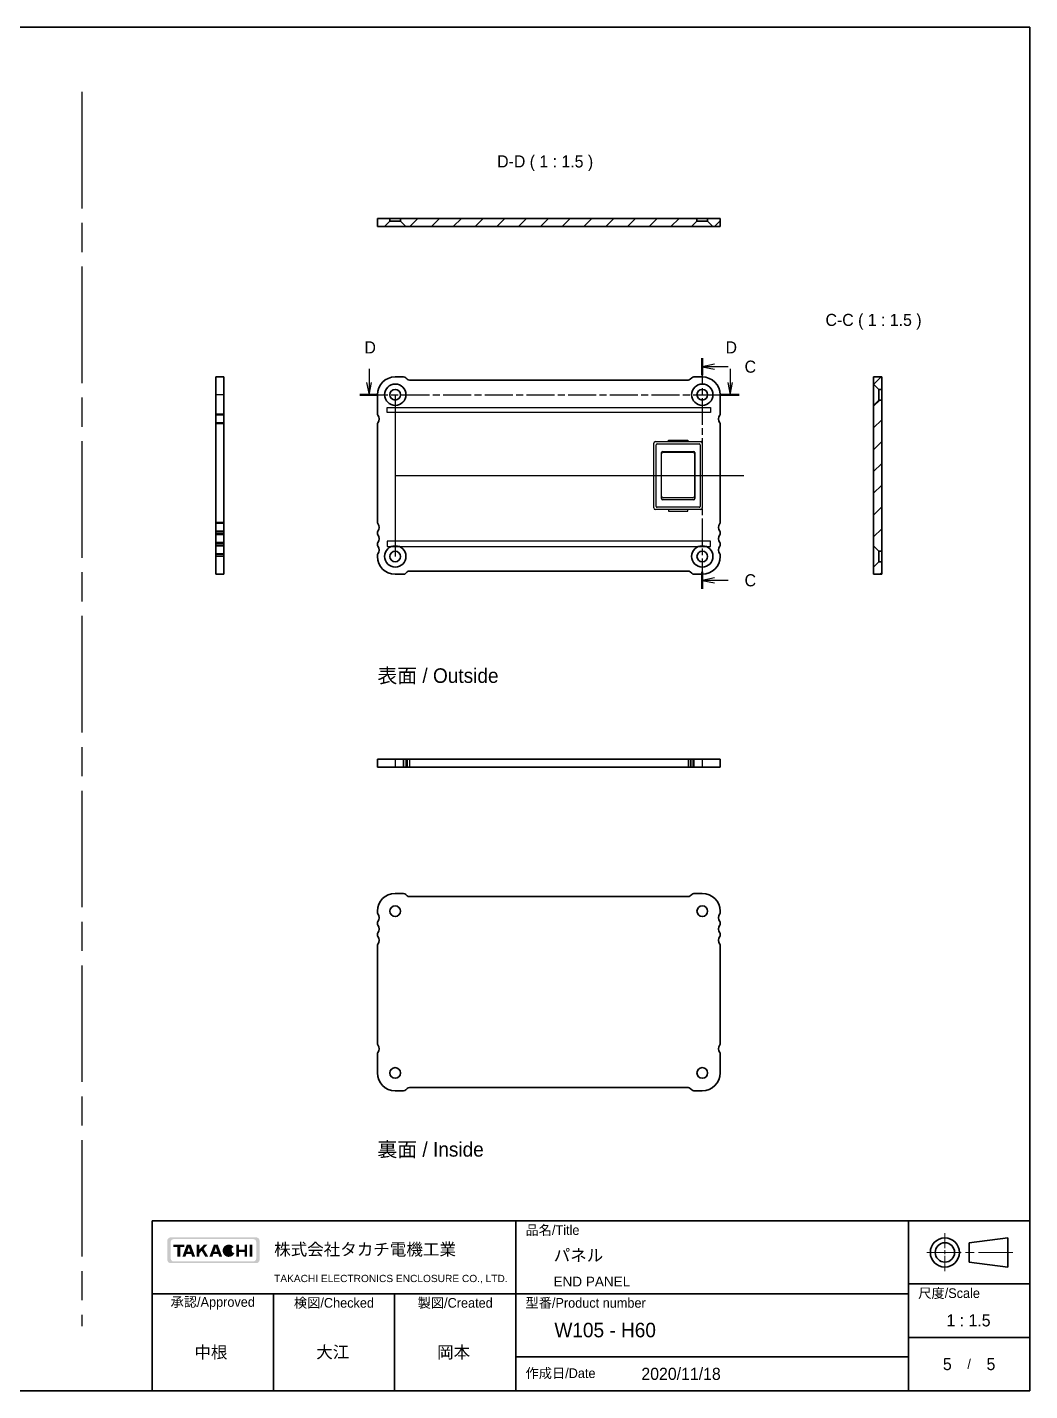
# Model space of a CAD drawing. Header units: millimetres. Extents: x 2470 to 3168, y 0 to 422.
# Drawn here: x 2857.9 to 3168, y 0 to 421.5 of the extents above; entities that cross this region are included whole.
import ezdxf
from ezdxf.enums import TextEntityAlignment as Align

# ---------------------------------------------------------------- set-up
doc = ezdxf.new("R2010")
doc.units = ezdxf.units.MM
doc.header["$LTSCALE"] = 1.5
doc.linetypes.add('ACAD_ISO08W100', pattern=[36, 24, -3, 6, -3])
doc.linetypes.add('CHAIN', pattern=[0.3543, 0.2362, -0.0295, 0.0591, -0.0295])
for name, color, linetype, lineweight in [('Border (ISO)', 7, 'Continuous', 35), ('Hatch (ISO)', 1, 'Continuous', 18), ('Section Line (ISO)', 7, 'CHAIN', 25), ('Symbol (ISO)', 7, 'Continuous', 18), ('Title (ISO)', 7, 'Continuous', 35), ('Visible (ISO)', 7, 'Continuous', 35), ('Visible Narrow (ISO)', 7, 'Continuous', 25)]:
    doc.layers.add(name, color=color, linetype=linetype, lineweight=lineweight)
doc.layers.add('GAIKEI', color=7, linetype='Continuous')
doc.styles.add('Note Text (TK)', font='')
doc.styles.add('文字スタイル40', font='')
doc.styles.add('文字スタイル67', font='arial.ttf')
doc.styles.get('Note Text (TK)').set_extended_font_data('MS PGothic')
doc.styles.get('文字スタイル40').set_extended_font_data('MS PGothic')

# ---------------------------------------------------------------- blocks, each defined once
blk = doc.blocks.new('図面枠 tk図枠')
at = {"layer": 'Border (ISO)'}
for p, q in [((14.5, 289), (14.5, 8)), ((14.5, 289), (405.5, 289)), ((405.5, 289), (405.5, 8)), ((14.5, 8), (405.5, 8))]:
    blk.add_line(p, q, dxfattribs=at)
blk = doc.blocks.new('表題欄 tk表題欄')
at = {"layer": 'Hatch (ISO)'}
h = blk.add_hatch(color=256, dxfattribs=at)
edge = h.paths.add_edge_path(flags=0)
edge.add_arc((95.58, 236.3), 0.596, 270, 360)
edge.add_line((96.17, 236.3), (96.17, 239.71))
edge.add_arc((95.58, 239.71), 0.596, 0, 90)
edge.add_line((95.58, 240.31), (79.14, 240.31))
edge.add_arc((79.14, 239.71), 0.596, 90, 180)
edge.add_line((78.54, 239.71), (78.54, 236.3))
edge.add_arc((79.14, 236.3), 0.596, 180, 270)
edge.add_line((79.14, 235.7), (95.58, 235.7))
edge = h.paths.add_edge_path()
edge.add_line((77.84, 239.96), (77.84, 236.05))
edge.add_arc((78.54, 236.05), 0.702, 180, 270)
edge.add_line((78.54, 235.35), (96.17, 235.35))
edge.add_arc((96.17, 236.05), 0.702, 270, 360)
edge.add_line((96.87, 236.05), (96.87, 239.96))
edge.add_arc((96.17, 239.96), 0.702, 0, 90)
edge.add_line((96.17, 240.66), (78.54, 240.66))
edge.add_arc((78.54, 239.96), 0.702, 90, 180)
for points in [[(79.07, 239.15), (79.07, 238.66), (79.92, 238.66), (79.92, 236.66), (80.51, 236.66), (80.51, 238.66), (81.36, 238.66), (81.36, 239.15)], [(85.68, 236.66), (84.94, 237.89), (84.42, 237.32), (84.42, 236.66), (83.9, 236.66), (83.9, 239.15), (84.42, 239.15), (84.42, 238.1), (85.39, 239.15), (86.11, 239.15), (85.32, 238.3), (86.3, 236.66)], [(92.09, 239.15), (92.09, 236.66), (92.61, 236.66), (92.61, 237.66), (93.77, 237.66), (93.77, 236.66), (94.29, 236.66), (94.29, 239.15), (93.77, 239.15), (93.77, 238.15), (92.61, 238.15), (92.61, 239.15)], [(94.84, 239.15), (94.84, 236.66), (95.36, 236.66), (95.36, 239.15)]]:
    blk.add_hatch(color=256, dxfattribs=at).paths.add_polyline_path(points)
h = blk.add_hatch(color=256, dxfattribs=at)
h.paths.add_polyline_path([(82.59, 237.71), (81.95, 237.71), (82.27, 238.58)], flags=0)
h.paths.add_polyline_path([(82.78, 237.2), (81.76, 237.2), (81.57, 236.66), (80.95, 236.66), (81.86, 239.15), (82.68, 239.15), (83.59, 236.66), (82.98, 236.66)])
h = blk.add_hatch(color=256, dxfattribs=at)
h.paths.add_polyline_path([(87.53, 237.71), (88.16, 237.71), (87.85, 238.58)], flags=0)
h.paths.add_polyline_path([(87.14, 236.66), (87.34, 237.2), (88.35, 237.2), (88.55, 236.66), (89.17, 236.66), (88.25, 239.15), (87.44, 239.15), (86.52, 236.66)])
h = blk.add_hatch(color=256, dxfattribs=at)
edge = h.paths.add_edge_path()
edge.add_arc((90.52, 237.9), 1.27, 38.5505, 336.582)
edge.add_line((91.69, 237.4), (91.17, 237.62))
edge.add_ellipse((90.52, 237.9), major_axis=(0, -0.8), ratio=0.867347, start_angle=124.651, end_angle=429.4109, ccw=False)
edge.add_line((91.09, 238.36), (91.52, 238.7))
at = {"layer": 'Title (ISO)'}
for p, q in [((74.71, 244.05), (255.71, 244.05)), ((74.71, 209.05), (74.71, 244.05)), ((149.71, 244.05), (149.71, 209.05)), ((230.71, 244.05), (230.71, 209.05)), ((255.71, 244.05), (255.71, 209.05)), ((243.21, 239.55), (251.21, 240.55)), ((243.21, 239.55), (243.21, 235.55)), ((251.21, 234.55), (251.21, 240.55)), ((243.21, 235.55), (251.21, 234.55)), ((230.71, 231.05), (255.71, 231.05)), ((74.71, 229.05), (230.71, 229.05)), ((99.71, 229.05), (99.71, 209.05)), ((124.71, 229.05), (124.71, 209.05)), ((230.71, 220.05), (255.71, 220.05)), ((149.71, 216.05), (230.71, 216.05)), ((255.71, 209.05), (74.71, 209.05))]:
    blk.add_line(p, q, dxfattribs=at)
at = {"layer": 'Title (ISO)', "color": 4, "linetype": 'CHAIN', "lineweight": 18, "ltscale": 8.88956}
blk.add_line((238.21, 241.55), (238.21, 233.55), dxfattribs=at)
at = {"layer": 'Title (ISO)', "color": 4, "linetype": 'CHAIN', "lineweight": 18, "ltscale": 20.001633}
blk.add_line((252.21, 237.55), (234.21, 237.55), dxfattribs=at)
at = {"layer": 'Title (ISO)'}
for radius in [3, 2]:
    blk.add_circle((238.21, 237.55), radius, dxfattribs=at)
at = {"layer": 'Title (ISO)', "color": 1, "char_height": 2, "line_spacing_factor": 1.5, "style": 'Note Text (TK)'}
for s, insert, attachment_point in [('\\fＭＳ Ｐゴシック|b0|i0;\\H2.0000;品名/Title', (151.71, 242.05), 4), ('\\fＭＳ Ｐゴシック|b0|i0;\\H2.0000;尺度/Scale', (232.71, 229.05), 4), ('\\fＭＳ Ｐゴシック|b0|i0;\\H2.0000;承認/Approved', (87.21, 227.05), 5), ('\\fＭＳ Ｐゴシック|b0|i0;\\H2.0000;検図/Checked', (112.21, 227.05), 5), ('\\fＭＳ Ｐゴシック|b0|i0;\\H2.0000;製図/Created', (137.21, 227.05), 5), ('\\fＭＳ Ｐゴシック|b0|i0;\\H2.0000;型番/Product number', (151.71, 227.05), 4), ('\\fＭＳ Ｐゴシック|b0|i0;\\H2.0000;作成日/Date', (151.71, 212.55), 4)]:
    blk.add_mtext(s, dxfattribs=dict(at, insert=insert, attachment_point=attachment_point))
at = {"layer": 'Title (ISO)', "color": 7, "line_spacing_factor": 1.5, "style": 'Note Text (TK)'}
for s, insert, char_height, attachment_point in [('株式会社タカチ電機工業', (99.87, 238.05), 2.5, 4), ('\\fArial|b0|i0;\\H1.4986;TAKACHI ELECTRONICS ENCLOSURE CO., LTD.', (99.87, 232.05), 1.4986, 4), ('\\fＭＳ Ｐゴシック|b0|i0;\\H2.0000;/', (243.21, 214.55), 2, 5)]:
    blk.add_mtext(s, dxfattribs=dict(at, insert=insert, char_height=char_height, attachment_point=attachment_point))
at = {"layer": 'Title (ISO)', "color": 7}
for tag, p, height, style in [('<品名>_001', (157.54, 235.72), 2.5, 'Note Text (TK)'), ('<Title>_001', (157.49, 230.55), 2, '文字スタイル67'), ('<尺度>_001', (238.54, 222.31), 2.5, 'Note Text (TK)'), ('<型番>_001', (157.42, 219.99), 3, '文字スタイル40'), ('<検図>_001', (108.55, 215.77), 2.5, 'Note Text (TK)'), ('<製図>_001', (133.48, 215.75), 2.5, 'Note Text (TK)'), ('作成日_001', (175.64, 211.28), 2.5, 'Note Text (TK)'), ('<ページ_No.>_001', (237.95, 213.3), 2.5, 'Note Text (TK)'), ('<総ページ数>_001', (246.8, 213.3), 2.5, 'Note Text (TK)')]:
    blk.add_attdef(tag, p, '', height=height, dxfattribs=dict(at, style=style))
at = {"layer": 'Title (ISO)', "color": 7, "style": 'Note Text (TK)'}
blk.add_attdef('<承認>', text='', height=2.5, dxfattribs=at).set_placement((87.21, 217.05), align=Align.MIDDLE_CENTER)
blk = doc.blocks.new('2dTransSection22')
at = {"layer": 'Section Line (ISO)', "linetype": 'CHAIN', "ltscale": 15.534977}
blk.add_line((324.04, 208.45), (324.04, 160.91), dxfattribs=at)
at = {"layer": 'Section Line (ISO)', "linetype": 'Continuous', "lineweight": 50}
for p, q in [((324.04, 208.45), (324.04, 204.94)), ((324.04, 164.41), (324.04, 160.91))]:
    blk.add_line(p, q, dxfattribs=at)
at = {"layer": 'Section Line (ISO)', "linetype": 'Continuous'}
for p, q in [((326.54, 207.19), (324.04, 206.69)), ((326.54, 206.69), (324.04, 206.69)), ((324.04, 206.69), (326.54, 206.19)), ((329.34, 206.69), (326.54, 206.69)), ((326.54, 163.16), (324.04, 162.66)), ((326.54, 162.66), (324.04, 162.66)), ((324.04, 162.66), (326.54, 162.16)), ((329.34, 162.66), (326.54, 162.66))]:
    blk.add_line(p, q, dxfattribs=at)
at = {"layer": 'Section Line (ISO)', "char_height": 2.5, "attachment_point": 7, "style": 'Note Text (TK)'}
for insert in [(332.76, 205.42), (332.76, 161.39)]:
    blk.add_mtext('C', dxfattribs=dict(at, insert=insert))
blk = doc.blocks.new('2dTransSection33')
at = {"layer": 'Section Line (ISO)', "linetype": 'Continuous'}
for p, q in [((255.3, 206.26), (255.3, 203.42)), ((329.78, 206.26), (329.78, 203.42)), ((254.8, 203.42), (255.3, 200.92)), ((255.3, 203.42), (255.3, 200.92)), ((255.3, 200.92), (255.8, 203.42)), ((329.28, 203.42), (329.78, 200.92)), ((329.78, 203.42), (329.78, 200.92)), ((329.78, 200.92), (330.28, 203.42))]:
    blk.add_line(p, q, dxfattribs=at)
at = {"layer": 'Section Line (ISO)', "linetype": 'CHAIN', "ltscale": 16.168879}
blk.add_line((253.44, 200.92), (331.64, 200.92), dxfattribs=at)
at = {"layer": 'Section Line (ISO)', "linetype": 'Continuous', "lineweight": 50}
for p, q in [((253.44, 200.92), (257.17, 200.92)), ((327.91, 200.92), (331.64, 200.92))]:
    blk.add_line(p, q, dxfattribs=at)
at = {"layer": 'Section Line (ISO)', "char_height": 2.5, "attachment_point": 7, "style": 'Note Text (TK)'}
for insert in [(254.36, 209.42), (328.83, 209.42)]:
    blk.add_mtext('D', dxfattribs=dict(at, insert=insert))

msp = doc.modelspace()

# ---------------------------------------------------------------- hatches: boundary and pattern name
at = {"layer": 'Hatch (ISO)'}
h = msp.add_hatch(dxfattribs=at)
h.set_pattern_fill('ANSI31', color=256, scale=38.1, style=0)
h.set_pattern_definition([(45, (2580.6444, 11.5025), (-3.367596, 3.367596), [])])
h.paths.add_polyline_path([(3063.405, 359.902), (3065.055, 361.552), (3065.055, 362.402), (2973.355, 362.402), (2973.355, 361.552), (2975.005, 359.902)])
h.paths.add_polyline_path([(3072.205, 359.902), (3072.205, 362.402), (3068.355, 362.402), (3068.355, 361.552), (3070.005, 359.902)])
h.paths.add_polyline_path([(2966.205, 359.902), (2966.205, 362.402), (2970.055, 362.402), (2970.055, 361.552), (2968.405, 359.902)])
h = msp.add_hatch(dxfattribs=at)
h.set_pattern_fill('ANSI31', color=256, scale=38.1, style=0)
h.set_pattern_definition([(45, (2592.854, 6.5227), (-3.367596, 3.367596), [])])
h.paths.add_polyline_path([(3121.355, 306.252), (3119.705, 304.602), (3119.705, 261.202), (3121.355, 259.552), (3122.205, 259.552), (3122.205, 306.252)])
h.paths.add_polyline_path([(3119.705, 252.402), (3122.205, 252.402), (3122.205, 256.252), (3121.355, 256.252), (3119.705, 254.602)])
h.paths.add_polyline_path([(3119.705, 313.402), (3122.205, 313.402), (3122.205, 309.552), (3121.355, 309.552), (3119.705, 311.202)])

# ---------------------------------------------------------------- linework, layer by layer
at = {"linetype": 'ACAD_ISO08W100'}
msp.add_line((2874.75, 401.5), (2874.75, 20), dxfattribs=at)
for p, q in [((2971.705, 307.902), (2971.705, 257.902)), ((2971.705, 282.902), (3079.539, 282.902))]:
    msp.add_line(p, q)
for points in [[(2969.205, 304.002), (3069.205, 304.002), (3069.205, 302.402), (2969.205, 302.402)], [(2969.205, 260.985), (3069.205, 260.985), (3069.205, 262.585), (2969.205, 262.585)]]:
    msp.add_lwpolyline(points, close=True)
at = {"layer": 'GAIKEI', "linetype": 'Continuous'}
for p, q in [((3051.705, 282.902), (3051.705, 292.902)), ((3052.205, 293.402), (3059.205, 293.402)), ((3052.405, 282.902), (3052.405, 292.402)), ((3052.705, 292.702), (3059.205, 292.702)), ((3056.205, 293.902), (3062.205, 293.902)), ((3056.205, 293.402), (3056.205, 293.902)), ((3059.205, 293.402), (3066.205, 293.402)), ((3059.205, 292.702), (3065.705, 292.702)), ((3062.205, 293.902), (3062.205, 293.402)), ((3066.005, 292.402), (3066.005, 282.902)), ((3066.705, 292.902), (3066.705, 282.902)), ((3054.055, 282.902), (3054.055, 290.002)), ((3054.105, 282.902), (3054.105, 289.678)), ((3054.455, 290.402), (3059.205, 290.402)), ((3054.605, 290.178), (3059.205, 290.178)), ((3059.205, 290.402), (3063.955, 290.402)), ((3059.205, 290.178), (3063.805, 290.178)), ((3064.305, 289.678), (3064.305, 282.902)), ((3064.355, 290.002), (3064.355, 282.902)), ((3051.705, 272.902), (3051.705, 282.902)), ((3052.405, 273.402), (3052.405, 282.902)), ((3054.055, 275.802), (3054.055, 282.902)), ((3054.105, 276.497), (3054.105, 282.902)), ((3064.305, 282.902), (3064.305, 276.497)), ((3064.355, 282.902), (3064.355, 275.802)), ((3066.005, 282.902), (3066.005, 273.402)), ((3066.705, 282.902), (3066.705, 272.902)), ((3059.205, 275.402), (3054.455, 275.402)), ((3059.205, 275.997), (3054.605, 275.997)), ((3063.805, 275.997), (3059.205, 275.997)), ((3063.955, 275.402), (3059.205, 275.402)), ((3059.205, 272.402), (3052.205, 272.402)), ((3059.205, 273.102), (3052.705, 273.102)), ((3056.205, 272.402), (3056.205, 271.902)), ((3056.205, 271.902), (3062.205, 271.902)), ((3065.705, 273.102), (3059.205, 273.102)), ((3066.205, 272.402), (3059.205, 272.402)), ((3062.205, 271.902), (3062.205, 272.402))]:
    msp.add_line(p, q, dxfattribs=at)
for centre, radius, start, end in [((3052.205, 292.902), 0.5, 90, 180), ((3052.705, 292.402), 0.3, 90, 180), ((3065.705, 292.402), 0.3, 0, 90), ((3066.205, 292.902), 0.5, 0, 90), ((3054.455, 290.002), 0.4, 90, 180), ((3054.605, 289.678), 0.5, 90, 180), ((3063.805, 289.678), 0.5, 0, 90), ((3063.955, 290.002), 0.4, 0, 90), ((3054.455, 275.802), 0.4, 180, 270), ((3054.605, 276.497), 0.5, 180, 270), ((3063.805, 276.497), 0.5, 270, 0), ((3063.955, 275.802), 0.4, 270, 0), ((3052.205, 272.902), 0.5, 180, 270), ((3052.705, 273.402), 0.3, 180, 270), ((3065.705, 273.402), 0.3, 270, 0), ((3066.205, 272.902), 0.5, 270, 0)]:
    msp.add_arc(centre, radius, start, end, dxfattribs=at)
at = {"layer": 'Visible (ISO)'}
for p, q in [((2966.205, 359.902), (2966.205, 362.402)), ((2970.055, 362.402), (2966.205, 362.402)), ((2966.205, 359.902), (2968.405, 359.902)), ((2968.405, 359.902), (2970.055, 361.552)), ((2975.005, 359.902), (2968.405, 359.902)), ((2970.055, 361.552), (2970.055, 362.402)), ((2970.055, 362.402), (2973.355, 362.402)), ((2970.055, 361.552), (2973.355, 361.552)), ((3065.055, 362.402), (2973.355, 362.402)), ((2973.355, 362.402), (2973.355, 361.552)), ((2973.355, 361.552), (2975.005, 359.902)), ((2975.005, 359.902), (3063.405, 359.902)), ((3063.405, 359.902), (3065.055, 361.552)), ((3070.005, 359.902), (3063.405, 359.902)), ((3065.055, 361.552), (3065.055, 362.402)), ((3065.055, 362.402), (3068.355, 362.402)), ((3065.055, 361.552), (3068.355, 361.552)), ((3072.205, 362.402), (3068.355, 362.402)), ((3068.355, 362.402), (3068.355, 361.552)), ((3068.355, 361.552), (3070.005, 359.902)), ((3070.005, 359.902), (3072.205, 359.902)), ((3072.205, 359.902), (3072.205, 362.402)), ((2918.705, 313.402), (2916.205, 313.402)), ((2916.205, 313.402), (2916.205, 307.902)), ((2918.705, 313.402), (2918.705, 307.902)), ((2971.705, 313.402), (2974.291, 313.402)), ((2974.998, 313.109), (2975.412, 312.695)), ((2976.119, 312.402), (3062.291, 312.402)), ((3062.998, 312.695), (3063.412, 313.109)), ((3064.119, 313.402), (3066.705, 313.402)), ((3119.705, 313.402), (3122.205, 313.402)), ((3119.705, 313.402), (3119.705, 311.202)), ((3122.205, 309.552), (3122.205, 313.402)), ((2916.205, 301.902), (2916.205, 307.902)), ((2918.705, 301.902), (2918.705, 307.902)), ((2966.205, 301.902), (2966.205, 307.902)), ((3072.205, 307.902), (3072.205, 301.902)), ((3119.705, 311.202), (3121.355, 309.552)), ((3119.705, 304.602), (3119.705, 311.202)), ((3121.355, 309.552), (3122.205, 309.552)), ((3121.355, 309.552), (3121.355, 306.252)), ((3122.205, 309.552), (3122.205, 306.252)), ((3121.355, 306.252), (3119.705, 304.602)), ((3119.705, 304.602), (3119.705, 261.202)), ((3122.205, 306.252), (3121.355, 306.252)), ((3122.205, 259.552), (3122.205, 306.252)), ((2916.205, 301.902), (2916.205, 301.602)), ((2916.205, 299.202), (2916.205, 301.602)), ((2918.705, 301.902), (2918.705, 301.602)), ((2918.705, 299.202), (2918.705, 301.602)), ((2916.205, 299.202), (2916.205, 298.902)), ((2916.205, 268.402), (2916.205, 298.902)), ((2918.705, 299.202), (2918.705, 298.902)), ((2918.705, 268.402), (2918.705, 298.902)), ((2966.205, 268.402), (2966.205, 298.902)), ((3072.205, 298.902), (3072.205, 268.402)), ((2916.205, 268.402), (2916.205, 268.102)), ((2916.205, 265.702), (2916.205, 268.102)), ((2916.205, 265.702), (2916.205, 265.402)), ((2918.705, 268.402), (2918.705, 268.102)), ((2918.705, 265.702), (2918.705, 268.102)), ((2918.705, 265.702), (2918.705, 265.402)), ((2916.205, 264.902), (2916.205, 265.402)), ((2916.205, 264.902), (2916.205, 264.602)), ((2916.205, 262.202), (2916.205, 264.602)), ((2916.205, 262.202), (2916.205, 261.902)), ((2916.205, 261.402), (2916.205, 261.902)), ((2916.205, 261.402), (2916.205, 261.102)), ((2918.705, 264.902), (2918.705, 265.402)), ((2918.705, 264.902), (2918.705, 264.602)), ((2918.705, 262.202), (2918.705, 264.602)), ((2918.705, 262.202), (2918.705, 261.902)), ((2918.705, 261.402), (2918.705, 261.902)), ((2918.705, 261.402), (2918.705, 261.102)), ((2966.205, 264.902), (2966.205, 265.402)), ((2966.205, 261.402), (2966.205, 261.902)), ((3072.205, 265.402), (3072.205, 264.902)), ((3072.205, 261.902), (3072.205, 261.402)), ((2916.205, 258.702), (2916.205, 261.102)), ((2916.205, 258.702), (2916.205, 258.402)), ((2916.205, 257.902), (2916.205, 258.402)), ((2916.205, 257.902), (2916.205, 252.402)), ((2918.705, 258.702), (2918.705, 261.102)), ((2918.705, 258.702), (2918.705, 258.402)), ((2918.705, 257.902), (2918.705, 258.402)), ((2918.705, 257.902), (2918.705, 252.402)), ((2966.205, 257.902), (2966.205, 258.402)), ((3072.205, 258.402), (3072.205, 257.902)), ((3119.705, 261.202), (3121.355, 259.552)), ((3119.705, 254.602), (3119.705, 261.202)), ((3121.355, 259.552), (3122.205, 259.552)), ((3121.355, 259.552), (3121.355, 256.252)), ((3122.205, 259.552), (3122.205, 256.252)), ((2975.413, 253.109), (2974.998, 252.695)), ((3062.291, 253.402), (2976.12, 253.402)), ((3063.412, 252.695), (3062.998, 253.109)), ((3121.355, 256.252), (3119.705, 254.602)), ((3119.705, 254.602), (3119.705, 252.402)), ((3122.205, 256.252), (3121.355, 256.252)), ((3122.205, 252.402), (3122.205, 256.252)), ((2918.705, 252.402), (2916.205, 252.402)), ((2974.316, 252.402), (2971.705, 252.402)), ((3066.705, 252.402), (3064.094, 252.402)), ((3119.705, 252.402), (3122.205, 252.402)), ((2966.205, 195.238), (2966.205, 192.738)), ((2966.205, 195.238), (2971.705, 195.238)), ((2974.316, 195.238), (2971.705, 195.238)), ((2974.316, 195.238), (2974.998, 195.238)), ((2974.316, 195.238), (2974.316, 192.738)), ((2975.413, 195.238), (2974.998, 195.238)), ((2976.12, 195.238), (2975.413, 195.238)), ((3062.291, 195.238), (2976.12, 195.238)), ((3062.998, 195.238), (3062.291, 195.238)), ((3063.412, 195.238), (3062.998, 195.238)), ((3063.412, 195.238), (3064.094, 195.238)), ((3064.094, 195.238), (3064.094, 192.738)), ((3066.705, 195.238), (3064.094, 195.238)), ((3066.705, 195.238), (3072.205, 195.238)), ((3072.205, 195.238), (3072.205, 192.738)), ((2966.205, 192.738), (2971.705, 192.738)), ((2974.316, 192.738), (2971.705, 192.738)), ((2974.316, 192.738), (2974.998, 192.738)), ((2975.413, 192.738), (2974.998, 192.738)), ((2976.12, 192.738), (2975.413, 192.738)), ((3062.291, 192.738), (2976.12, 192.738)), ((3062.998, 192.738), (3062.291, 192.738)), ((3063.412, 192.738), (3062.998, 192.738)), ((3063.412, 192.738), (3064.094, 192.738)), ((3066.705, 192.738), (3064.094, 192.738)), ((3066.705, 192.738), (3072.205, 192.738)), ((2974.316, 153.738), (2971.705, 153.738)), ((2975.413, 153.031), (2974.998, 153.445)), ((3062.291, 152.738), (2976.12, 152.738)), ((3063.412, 153.445), (3062.998, 153.031)), ((3066.705, 153.738), (3064.094, 153.738)), ((2966.205, 148.238), (2966.205, 147.738)), ((3072.205, 147.738), (3072.205, 148.238)), ((2966.205, 144.738), (2966.205, 144.238)), ((3072.205, 144.238), (3072.205, 144.738)), ((2966.205, 141.238), (2966.205, 140.738)), ((3072.205, 140.738), (3072.205, 141.238)), ((2966.205, 137.738), (2966.205, 107.238)), ((3072.205, 107.238), (3072.205, 137.738)), ((2966.205, 104.238), (2966.205, 98.238)), ((3072.205, 98.238), (3072.205, 104.238)), ((2971.705, 92.738), (2974.291, 92.738)), ((2974.998, 93.031), (2975.412, 93.445)), ((2976.119, 93.738), (3062.291, 93.738)), ((3062.998, 93.445), (3063.412, 93.031)), ((3064.119, 92.738), (3066.705, 92.738))]:
    msp.add_line(p, q, dxfattribs=at)
for centre, radius in [((2971.705, 307.902), 3.3), ((2971.705, 307.902), 1.65), ((3066.705, 307.902), 3.3), ((3066.705, 307.902), 1.65), ((2971.705, 257.902), 3.3), ((2971.705, 257.902), 1.65), ((3066.705, 257.902), 3.3), ((3066.705, 257.902), 1.65), ((2971.705, 148.238), 1.65), ((3066.705, 148.238), 1.65), ((2971.705, 98.238), 1.65), ((3066.705, 98.238), 1.65)]:
    msp.add_circle(centre, radius, dxfattribs=at)
for centre, radius, start, end in [((2971.705, 307.902), 5.5, 90, 180), ((2974.291, 312.402), 1, 45, 90), ((2976.119, 313.402), 1, 225, 270), ((3062.291, 313.402), 1, 270, 315), ((3064.119, 312.402), 1, 90, 135), ((3066.705, 307.902), 5.5, 0, 90), ((2966.705, 301.902), 0.5, 180, 216.8699), ((2964.705, 300.402), 2, 323.1301, 36.8699), ((3073.705, 300.402), 2, 143.1301, 216.8699), ((3071.705, 301.902), 0.5, 323.1301, 0), ((2966.705, 298.902), 0.5, 143.1301, 180), ((3071.705, 298.902), 0.5, 0, 36.8699), ((2966.705, 268.402), 0.5, 180, 216.8699), ((2966.705, 265.402), 0.5, 143.1301, 180), ((2964.705, 266.902), 2, 323.1301, 36.8699), ((3073.705, 266.902), 2, 143.1301, 216.8699), ((3071.705, 268.402), 0.5, 323.1301, 0), ((3071.705, 265.402), 0.5, 0, 36.8699), ((2966.705, 264.902), 0.5, 180, 216.8699), ((2966.705, 261.902), 0.5, 143.1301, 180), ((2966.705, 261.402), 0.5, 180, 216.8699), ((2964.705, 263.402), 2, 323.1301, 36.8699), ((3073.705, 263.402), 2, 143.1301, 216.8699), ((3071.705, 264.902), 0.5, 323.1301, 0), ((3071.705, 261.902), 0.5, 0, 36.8699), ((3071.705, 261.402), 0.5, 323.1301, 0), ((2966.705, 258.402), 0.5, 143.1301, 180), ((2971.705, 257.902), 5.5, 180, 270), ((2964.705, 259.902), 2, 323.1301, 36.8699), ((3066.705, 257.902), 5.5, 270, 0), ((3073.705, 259.902), 2, 143.1301, 216.8699), ((3071.705, 258.402), 0.5, 0, 36.8699), ((2976.12, 252.402), 1, 90, 135), ((3062.291, 252.402), 1, 45, 90), ((2974.291, 253.402), 1, 271.44923, 315), ((3064.119, 253.402), 1, 225, 268.55077), ((2971.705, 148.238), 5.5, 90, 180), ((2974.291, 152.738), 1, 45, 88.55077), ((2976.12, 153.738), 1, 225, 270), ((3062.291, 153.738), 1, 270, 315), ((3064.119, 152.738), 1, 91.44923, 135), ((3066.705, 148.238), 5.5, 0, 90), ((2966.705, 147.738), 0.5, 180, 216.8699), ((3071.705, 147.738), 0.5, 323.1301, 0), ((2966.705, 144.738), 0.5, 143.1301, 180), ((2966.705, 144.238), 0.5, 180, 216.8699), ((2964.705, 146.238), 2, 323.1301, 36.8699), ((2964.705, 142.738), 2, 323.1301, 36.8699), ((3073.705, 146.238), 2, 143.1301, 216.8699), ((3073.705, 142.738), 2, 143.1301, 216.8699), ((3071.705, 144.738), 0.5, 0, 36.8699), ((3071.705, 144.238), 0.5, 323.1301, 0), ((2966.705, 141.238), 0.5, 143.1301, 180), ((2966.705, 140.738), 0.5, 180, 216.8699), ((2964.705, 139.238), 2, 323.1301, 36.8699), ((3073.705, 139.238), 2, 143.1301, 216.8699), ((3071.705, 141.238), 0.5, 0, 36.8699), ((3071.705, 140.738), 0.5, 323.1301, 0), ((2966.705, 137.738), 0.5, 143.1301, 180), ((3071.705, 137.738), 0.5, 0, 36.8699), ((2966.705, 107.238), 0.5, 180, 216.8699), ((2964.705, 105.738), 2, 323.1301, 36.8699), ((3073.705, 105.738), 2, 143.1301, 216.8699), ((3071.705, 107.238), 0.5, 323.1301, 0), ((2966.705, 104.238), 0.5, 143.1301, 180), ((3071.705, 104.238), 0.5, 0, 36.8699), ((2971.705, 98.238), 5.5, 180, 270), ((3066.705, 98.238), 5.5, 270, 0), ((2974.291, 93.738), 1, 270, 315), ((2976.119, 92.738), 1, 90, 135), ((3062.291, 92.738), 1, 45, 90), ((3064.119, 93.738), 1, 225, 270)]:
    msp.add_arc(centre, radius, start, end, dxfattribs=at)
at = {"layer": 'Visible Narrow (ISO)'}
for p, q in [((2918.705, 307.902), (2916.205, 307.902)), ((2918.705, 301.902), (2916.205, 301.902)), ((2918.705, 301.602), (2916.205, 301.602)), ((2918.705, 299.202), (2916.205, 299.202)), ((2918.705, 298.902), (2916.205, 298.902)), ((2918.705, 268.402), (2916.205, 268.402)), ((2918.705, 268.102), (2916.205, 268.102)), ((2918.705, 265.702), (2916.205, 265.702)), ((2918.705, 265.402), (2916.205, 265.402)), ((2918.705, 264.902), (2916.205, 264.902)), ((2918.705, 264.602), (2916.205, 264.602)), ((2918.705, 262.202), (2916.205, 262.202)), ((2918.705, 261.902), (2916.205, 261.902)), ((2918.705, 261.402), (2916.205, 261.402)), ((2918.705, 261.102), (2916.205, 261.102)), ((2918.705, 258.702), (2916.205, 258.702)), ((2918.705, 258.402), (2916.205, 258.402)), ((2918.705, 257.902), (2916.205, 257.902)), ((2971.705, 195.238), (2971.705, 192.738)), ((2974.998, 195.238), (2974.998, 192.738)), ((2975.413, 195.238), (2975.413, 192.738)), ((2976.12, 195.238), (2976.12, 192.738)), ((3062.291, 195.238), (3062.291, 192.738)), ((3062.998, 195.238), (3062.998, 192.738)), ((3063.412, 195.238), (3063.412, 192.738)), ((3066.705, 195.238), (3066.705, 192.738))]:
    msp.add_line(p, q, dxfattribs=at)

# ---------------------------------------------------------------- block references
at = {"xscale": 1.5, "yscale": 1.5, "zscale": 1.5}
msp.add_blockref('図面枠 tk図枠', (2559.75, -12), dxfattribs=at)
ref = msp.add_blockref('表題欄 tk表題欄', (2784.437, -313.579), dxfattribs=dict(xscale=1.5, yscale=1.5, zscale=1.5))
ref.add_attrib('<品名>_001', 'パネル', (3020.723, 39.997), dxfattribs={"layer": 'Title (ISO)', "color": 7, "height": 3.75, "style": 'Note Text (TK)'})
ref.add_attrib('<型番>_001', 'W105 - H60', (3020.949, 16.513), dxfattribs={"layer": 'Title (ISO)', "color": 7, "height": 4.5, "style": '文字スタイル40'})
ref.add_attrib('<尺度>_001', '1 : 1.5', (3142.24, 19.886), dxfattribs={"layer": 'Title (ISO)', "color": 7, "height": 3.75, "style": 'Note Text (TK)'})
ref.add_attrib('作成日_001', '2020/11/18', (3047.853, 3.343), dxfattribs={"layer": 'Title (ISO)', "color": 7, "height": 3.75, "style": 'Note Text (TK)'})
ref.add_attrib('<検図>_001', '大江', (2947.263, 10.072), dxfattribs={"layer": 'Title (ISO)', "color": 7, "height": 3.75, "style": 'Note Text (TK)'})
ref.add_attrib('<製図>_001', '岡本', (2984.657, 10.05), dxfattribs={"layer": 'Title (ISO)', "color": 7, "height": 3.75, "style": 'Note Text (TK)'})
ref.add_attrib('<承認>_001', '中根', (2909.582, 10.04), dxfattribs={"layer": 'Title (ISO)', "color": 7, "height": 3.75, "style": 'Note Text (TK)'})
ref.add_attrib('<Title>_001', 'END PANEL', (3020.668, 32.251), dxfattribs={"layer": 'Title (ISO)', "color": 7, "height": 3, "style": '文字スタイル67'})
ref.add_attrib('<ページ_No.>_001', '5', (3141.136, 6.375), dxfattribs={"layer": 'Title (ISO)', "color": 7, "height": 3.75, "style": 'Note Text (TK)'})
ref.add_attrib('<総ページ数>_001', '5', (3154.636, 6.375), dxfattribs={"layer": 'Title (ISO)', "color": 7, "height": 3.75, "style": 'Note Text (TK)'})
at = {"layer": 'Section Line (ISO)', "xscale": 1.5, "yscale": 1.5, "zscale": 1.5}
for name in ['2dTransSection33', '2dTransSection22']:
    msp.add_blockref(name, (2580.644, 6.523), dxfattribs=at)

# ---------------------------------------------------------------- texts
at = {"layer": 'Symbol (ISO)', "color": 7, "char_height": 3.75, "attachment_point": 7, "style": 'Note Text (TK)'}
for s, insert in [('D-D ( 1 : 1.5 )', (3003.232, 377.027)), ('C-C ( 1 : 1.5 )', (3104.822, 328.027))]:
    msp.add_mtext(s, dxfattribs=dict(at, insert=insert))
at = {"layer": 'Symbol (ISO)', "char_height": 4.5, "attachment_point": 4, "line_spacing_factor": 1.5, "style": 'Note Text (TK)'}
for s, insert, width in [('表面 / Outside', (2966.205, 220.826), 41.45152), ('裏面 / Inside', (2966.205, 74.365), 35.79702)]:
    msp.add_mtext(s, dxfattribs=dict(at, insert=insert, width=width))

doc.saveas('drawing.dxf')
